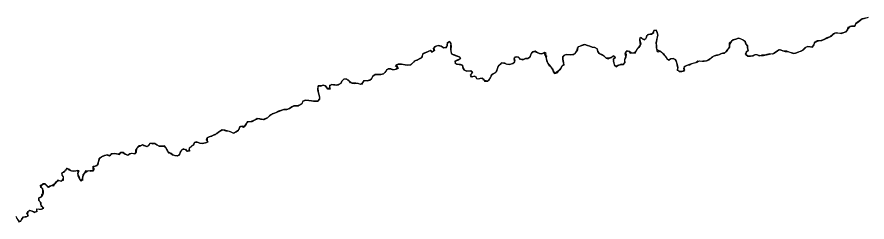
# Model space of a CAD drawing. Extents: x -74 to -34.8, y -33.8 to 5.3.
# Drawn here: x -44.144 to -43.4, y -22.22 to -22.041 of the extents above; entities that cross this region are included whole.
import ezdxf

# ---------------------------------------------------------------- set-up
doc = ezdxf.new("R2010")
doc.units = 0
doc.header["$LTSCALE"] = 2
doc.layers.add('UFEBRASIL', color=7, linetype='Continuous')

msp = doc.modelspace()

# ---------------------------------------------------------------- linework, layer by layer
at = {"layer": 'UFEBRASIL'}
for points in [[(-44.14424, -22.21674), (-44.14291, -22.2181), (-44.14223, -22.22011), (-44.14055, -22.21932), (-44.13961, -22.2172), (-44.13816, -22.21546), (-44.13606, -22.21552), (-44.13394, -22.21452), (-44.13523, -22.21285), (-44.13449, -22.21105), (-44.13273, -22.21016), (-44.13055, -22.21067), (-44.12854, -22.21172), (-44.12668, -22.2107), (-44.12652, -22.20858), (-44.12444, -22.20884), (-44.12281, -22.20888), (-44.12053, -22.20806), (-44.12207, -22.20662), (-44.12306, -22.20474), (-44.12326, -22.20271), (-44.12477, -22.20134), (-44.12471, -22.19911), (-44.12198, -22.19746), (-44.12108, -22.19572), (-44.12127, -22.1936), (-44.12126, -22.19111), (-44.12301, -22.1899), (-44.12337, -22.1879), (-44.12202, -22.18724), (-44.1196, -22.18667), (-44.11795, -22.1882), (-44.11638, -22.18963), (-44.11417, -22.18808), (-44.11182, -22.18843), (-44.11086, -22.18674), (-44.10928, -22.18475), (-44.10728, -22.18375), (-44.10498, -22.18436), (-44.10357, -22.18279), (-44.10323, -22.18053), (-44.10452, -22.17925), (-44.10448, -22.17718), (-44.1025, -22.17629), (-44.10137, -22.17458), (-44.09993, -22.17306), (-44.09817, -22.17452), (-44.09617, -22.17531), (-44.09487, -22.17556), (-44.09119, -22.17519), (-44.09043, -22.17665), (-44.09075, -22.17816), (-44.0896, -22.1807), (-44.08907, -22.18284), (-44.08776, -22.18451), (-44.08692, -22.18286), (-44.08647, -22.18101), (-44.08607, -22.17898), (-44.08468, -22.17718), (-44.08288, -22.17583), (-44.08104, -22.17496), (-44.07936, -22.17556), (-44.07711, -22.1754), (-44.07722, -22.17353), (-44.07726, -22.17142), (-44.07562, -22.17127), (-44.0739, -22.17068), (-44.07285, -22.1685), (-44.07225, -22.16659), (-44.07198, -22.16457), (-44.06997, -22.16316), (-44.06796, -22.16236), (-44.06544, -22.16144), (-44.0634, -22.16211), (-44.06165, -22.16085), (-44.05955, -22.16023), (-44.05698, -22.16051), (-44.05434, -22.16098), (-44.05318, -22.15943), (-44.05092, -22.15954), (-44.04923, -22.16092), (-44.04712, -22.1618), (-44.04533, -22.16044), (-44.04347, -22.15976), (-44.04085, -22.1605), (-44.03998, -22.15879), (-44.04, -22.15729), (-44.03804, -22.15451), (-44.03603, -22.15339), (-44.03411, -22.15234), (-44.03294, -22.15322), (-44.03046, -22.15412), (-44.02866, -22.15277), (-44.02727, -22.15124), (-44.02524, -22.15173), (-44.02324, -22.1514), (-44.02154, -22.15266), (-44.01966, -22.15391), (-44.01786, -22.15379), (-44.01544, -22.15367), (-44.01366, -22.15507), (-44.01307, -22.15665), (-44.01143, -22.1595), (-44.0097, -22.15991), (-44.00778, -22.16139), (-44.0057, -22.16186), (-44.00344, -22.16224), (-44.00148, -22.16081), (-44.00091, -22.15874), (-43.99907, -22.15665), (-43.99663, -22.15646), (-43.99522, -22.1583), (-43.99319, -22.15771), (-43.99311, -22.15512), (-43.99124, -22.15383), (-43.98959, -22.15242), (-43.98864, -22.15049), (-43.98603, -22.15038), (-43.98404, -22.15127), (-43.98197, -22.15153), (-43.9789, -22.15088), (-43.97663, -22.14988), (-43.97802, -22.1483), (-43.97761, -22.14651), (-43.97568, -22.1456), (-43.97377, -22.14506), (-43.97199, -22.14399), (-43.9692, -22.14274), (-43.96762, -22.14152), (-43.9658, -22.14034), (-43.96363, -22.13956), (-43.96114, -22.14051), (-43.95833, -22.14055), (-43.95643, -22.14158), (-43.95412, -22.14242), (-43.95211, -22.14127), (-43.95017, -22.13974), (-43.94935, -22.13768), (-43.94798, -22.13633), (-43.94584, -22.13714), (-43.94488, -22.13652), (-43.94316, -22.13384), (-43.94184, -22.13244), (-43.93904, -22.13228), (-43.9381, -22.13209), (-43.93506, -22.13033), (-43.93263, -22.12949), (-43.93097, -22.1301), (-43.92825, -22.1305), (-43.92761, -22.13034), (-43.92483, -22.12887), (-43.92176, -22.12623), (-43.9205, -22.12533), (-43.91728, -22.12428), (-43.91375, -22.12288), (-43.91041, -22.12175), (-43.9078, -22.12163), (-43.90567, -22.1209), (-43.90301, -22.11894), (-43.90082, -22.11848), (-43.8987, -22.11852), (-43.89798, -22.11844), (-43.89437, -22.11622), (-43.89363, -22.1143), (-43.89142, -22.11363), (-43.88873, -22.11387), (-43.8864, -22.11426), (-43.88451, -22.11453), (-43.88072, -22.11442), (-43.87916, -22.11268), (-43.87912, -22.11102), (-43.87987, -22.10823), (-43.88051, -22.1061), (-43.88064, -22.10452), (-43.88043, -22.10112), (-43.87819, -22.1012), (-43.8765, -22.10047), (-43.87426, -22.10084), (-43.87256, -22.10305), (-43.87035, -22.10285), (-43.87023, -22.1003), (-43.86878, -22.09992), (-43.86709, -22.10001), (-43.86403, -22.10049), (-43.86298, -22.1001), (-43.8604, -22.09838), (-43.85969, -22.09678), (-43.85766, -22.09501), (-43.85559, -22.09516), (-43.8541, -22.09582), (-43.85115, -22.09868), (-43.84875, -22.09887), (-43.8464, -22.09866), (-43.84442, -22.0994), (-43.84195, -22.09949), (-43.84105, -22.09735), (-43.83981, -22.09637), (-43.83733, -22.09661), (-43.83514, -22.09592), (-43.83368, -22.09476), (-43.8325, -22.09262), (-43.83074, -22.09102), (-43.82818, -22.09106), (-43.82551, -22.09095), (-43.82331, -22.09043), (-43.8212, -22.08844), (-43.82008, -22.08647), (-43.81785, -22.086), (-43.8156, -22.08682), (-43.81372, -22.08685), (-43.81214, -22.08657), (-43.81083, -22.08422), (-43.81275, -22.08418), (-43.81177, -22.08259), (-43.80983, -22.082), (-43.80744, -22.08211), (-43.80445, -22.08256), (-43.80208, -22.08306), (-43.79948, -22.0826), (-43.79882, -22.08196), (-43.79542, -22.07877), (-43.79419, -22.07847), (-43.79268, -22.07782), (-43.78931, -22.07564), (-43.78902, -22.073), (-43.78682, -22.07208), (-43.78483, -22.07133), (-43.78257, -22.07007), (-43.78105, -22.07146), (-43.77894, -22.07046), (-43.77954, -22.06834), (-43.77803, -22.06673), (-43.77576, -22.06586), (-43.77299, -22.06644), (-43.77043, -22.06765), (-43.76817, -22.06762), (-43.76753, -22.06562), (-43.7673, -22.06316), (-43.76509, -22.06255), (-43.76426, -22.06448), (-43.76411, -22.06666), (-43.76436, -22.0686), (-43.76434, -22.07035), (-43.76386, -22.07295), (-43.76197, -22.07388), (-43.75985, -22.07474), (-43.75693, -22.07574), (-43.75584, -22.07739), (-43.75731, -22.07808), (-43.75969, -22.07883), (-43.7609, -22.08084), (-43.75923, -22.08217), (-43.75698, -22.08244), (-43.75415, -22.08287), (-43.7539, -22.08464), (-43.75259, -22.08733), (-43.75051, -22.08809), (-43.74758, -22.08788), (-43.74533, -22.08872), (-43.74662, -22.09057), (-43.74723, -22.09285), (-43.74522, -22.09286), (-43.74292, -22.09266), (-43.74185, -22.09452), (-43.74006, -22.09502), (-43.73787, -22.09431), (-43.73574, -22.09492), (-43.7349, -22.09707), (-43.73247, -22.09679), (-43.73099, -22.0957), (-43.72949, -22.09335), (-43.72869, -22.09137), (-43.72657, -22.08995), (-43.72474, -22.08882), (-43.72383, -22.08664), (-43.72306, -22.08404), (-43.72216, -22.08282), (-43.72014, -22.08089), (-43.71817, -22.08108), (-43.7157, -22.08186), (-43.71324, -22.08224), (-43.71004, -22.08144), (-43.70851, -22.07994), (-43.70885, -22.07743), (-43.70776, -22.07574), (-43.70563, -22.07578), (-43.70372, -22.07752), (-43.70137, -22.07826), (-43.69917, -22.07723), (-43.69714, -22.07712), (-43.69534, -22.076), (-43.6944, -22.07375), (-43.69342, -22.07178), (-43.69132, -22.07086), (-43.689, -22.0718), (-43.68695, -22.07278), (-43.68465, -22.07312), (-43.68296, -22.07218), (-43.68205, -22.07377), (-43.6806, -22.07479), (-43.68094, -22.07639), (-43.68055, -22.07877), (-43.67991, -22.081), (-43.67695, -22.08446), (-43.67548, -22.0859), (-43.6749, -22.0879), (-43.67333, -22.09026), (-43.6714, -22.08975), (-43.66829, -22.08578), (-43.66735, -22.08385), (-43.6654, -22.08214), (-43.66604, -22.07974), (-43.66638, -22.07765), (-43.66633, -22.07535), (-43.66456, -22.07398), (-43.66249, -22.07346), (-43.65942, -22.074), (-43.65697, -22.07362), (-43.6554, -22.07227), (-43.6541, -22.07042), (-43.6535, -22.06812), (-43.65237, -22.06654), (-43.65158, -22.06638), (-43.6473, -22.06497), (-43.64479, -22.06559), (-43.64268, -22.06627), (-43.64068, -22.06721), (-43.6384, -22.06755), (-43.63639, -22.06868), (-43.63583, -22.07102), (-43.63473, -22.07281), (-43.63236, -22.07391), (-43.63012, -22.07493), (-43.62847, -22.07678), (-43.62682, -22.07737), (-43.62407, -22.07621), (-43.6223, -22.07485), (-43.62032, -22.07583), (-43.62183, -22.07716), (-43.62236, -22.07924), (-43.6213, -22.08297), (-43.61961, -22.08428), (-43.6183, -22.08303), (-43.6163, -22.08269), (-43.61327, -22.08234), (-43.61219, -22.08071), (-43.6122, -22.07796), (-43.61116, -22.07538), (-43.61182, -22.07288), (-43.61116, -22.07131), (-43.60883, -22.07032), (-43.60765, -22.07235), (-43.60527, -22.07227), (-43.60301, -22.07232), (-43.6024, -22.07066), (-43.6012, -22.06869), (-43.59961, -22.06698), (-43.59841, -22.06505), (-43.59871, -22.06317), (-43.59896, -22.06112), (-43.59871, -22.05867), (-43.59699, -22.05974), (-43.59492, -22.06064), (-43.59348, -22.05937), (-43.59287, -22.05704), (-43.59111, -22.05569), (-43.5888, -22.05567), (-43.58694, -22.05437), (-43.58663, -22.05225), (-43.5847, -22.05242), (-43.58387, -22.05445), (-43.58343, -22.0566), (-43.58383, -22.05854), (-43.58466, -22.06409), (-43.5844, -22.06608), (-43.58436, -22.06858), (-43.58414, -22.07042), (-43.58309, -22.0712), (-43.58095, -22.07074), (-43.57667, -22.07532), (-43.57545, -22.07704), (-43.57366, -22.07844), (-43.57199, -22.07724), (-43.56994, -22.07715), (-43.56811, -22.07787), (-43.56722, -22.07954), (-43.5665, -22.08247), (-43.56582, -22.08467), (-43.56609, -22.08699), (-43.56454, -22.08861), (-43.56237, -22.08849), (-43.5601, -22.08779), (-43.56066, -22.08585), (-43.55961, -22.08381), (-43.55732, -22.08287), (-43.55536, -22.08268), (-43.5534, -22.08152), (-43.5511, -22.08091), (-43.54882, -22.08021), (-43.54696, -22.07925), (-43.54486, -22.07956), (-43.54282, -22.07942), (-43.54067, -22.07909), (-43.53844, -22.07824), (-43.53716, -22.077), (-43.53514, -22.07538), (-43.53361, -22.07485), (-43.53097, -22.07423), (-43.52926, -22.07367), (-43.52714, -22.07231), (-43.52513, -22.07257), (-43.52344, -22.07109), (-43.52235, -22.0694), (-43.52085, -22.0677), (-43.52068, -22.06592), (-43.52048, -22.06352), (-43.51899, -22.06181), (-43.51731, -22.06075), (-43.51495, -22.06033), (-43.51281, -22.05928), (-43.51115, -22.05965), (-43.50869, -22.06091), (-43.50693, -22.06201), (-43.50622, -22.06433), (-43.50484, -22.0661), (-43.50478, -22.06808), (-43.50441, -22.07012), (-43.50604, -22.07146), (-43.50634, -22.07365), (-43.5045, -22.07501), (-43.50235, -22.07498), (-43.5, -22.0748), (-43.49794, -22.0737), (-43.49652, -22.07376), (-43.49299, -22.0744), (-43.49099, -22.07434), (-43.48982, -22.07423), (-43.48668, -22.07348), (-43.48444, -22.07296), (-43.48205, -22.07286), (-43.48069, -22.07182), (-43.47851, -22.07052), (-43.47616, -22.06921), (-43.47408, -22.07034), (-43.47194, -22.0709), (-43.4697, -22.07109), (-43.46773, -22.07163), (-43.46504, -22.07272), (-43.46282, -22.07247), (-43.46056, -22.07168), (-43.45985, -22.07123), (-43.45598, -22.06963), (-43.45323, -22.06687), (-43.45107, -22.06652), (-43.44825, -22.06709), (-43.44687, -22.06513), (-43.44605, -22.06301), (-43.44487, -22.06258), (-43.44225, -22.06147), (-43.4398, -22.06132), (-43.4373, -22.06013), (-43.43386, -22.05871), (-43.43151, -22.05743), (-43.42817, -22.05475), (-43.42569, -22.05477), (-43.42277, -22.05522), (-43.42052, -22.0543), (-43.41844, -22.0538), (-43.4171, -22.05111), (-43.41673, -22.0498), (-43.41379, -22.04883), (-43.41099, -22.04896), (-43.40999, -22.04657), (-43.40868, -22.04565), (-43.40469, -22.04239), (-43.4027, -22.04221), (-43.39894, -22.0408)], [(-43.40028, -22.04159), (-43.40469, -22.04239), (-43.40572, -22.04313), (-43.40999, -22.04657), (-43.41099, -22.04896), (-43.41379, -22.04883), (-43.41522, -22.04897), (-43.4171, -22.05111), (-43.41757, -22.05304), (-43.4193, -22.05419), (-43.4214, -22.05453), (-43.42395, -22.05514), (-43.42719, -22.05462), (-43.4298, -22.05555), (-43.4328, -22.0582), (-43.43537, -22.05912), (-43.43854, -22.06078), (-43.44141, -22.06153), (-43.44378, -22.06173), (-43.44644, -22.06323), (-43.44687, -22.06513), (-43.44825, -22.06709), (-43.44997, -22.06686), (-43.45203, -22.06656), (-43.45475, -22.06764), (-43.4575, -22.07065), (-43.46056, -22.07168), (-43.46368, -22.07265), (-43.46626, -22.07205), (-43.46831, -22.07159), (-43.47057, -22.07079), (-43.47307, -22.07065), (-43.47408, -22.07034), (-43.47714, -22.0696), (-43.47851, -22.07052), (-43.48116, -22.07223), (-43.48321, -22.07327), (-43.48541, -22.07315), (-43.48782, -22.07361), (-43.48982, -22.07423), (-43.49227, -22.07417), (-43.49433, -22.07493), (-43.49652, -22.07376), (-43.49856, -22.07396), (-43.50049, -22.07473), (-43.50235, -22.07498), (-43.5045, -22.07501), (-43.50671, -22.07327), (-43.50582, -22.07141), (-43.50441, -22.07012), (-43.50496, -22.06785), (-43.50484, -22.0661), (-43.50622, -22.06433), (-43.50689, -22.06252), (-43.50853, -22.06097), (-43.51035, -22.06012), (-43.51281, -22.05928), (-43.51495, -22.06033), (-43.51731, -22.06075), (-43.51899, -22.06181), (-43.52054, -22.06494), (-43.52057, -22.0671), (-43.5218, -22.06858), (-43.52283, -22.07085), (-43.52459, -22.07215), (-43.52646, -22.07255), (-43.52816, -22.07302), (-43.52987, -22.07391), (-43.53191, -22.07417), (-43.53361, -22.07485), (-43.53613, -22.07585), (-43.53759, -22.07745), (-43.53972, -22.07871), (-43.54175, -22.0794), (-43.54405, -22.0793), (-43.54618, -22.07969), (-43.54845, -22.0793), (-43.54995, -22.08097), (-43.55188, -22.08107), (-43.5539, -22.08177), (-43.55649, -22.08274), (-43.55841, -22.08346), (-43.56047, -22.08497), (-43.56011, -22.08721), (-43.56167, -22.08848), (-43.56387, -22.08859), (-43.56605, -22.08748), (-43.56582, -22.08503), (-43.56634, -22.08299), (-43.56673, -22.08068), (-43.56811, -22.07787), (-43.56994, -22.07715), (-43.57243, -22.07767), (-43.57466, -22.07818), (-43.5757, -22.0762), (-43.57721, -22.07449), (-43.57764, -22.07371), (-43.5817, -22.07063), (-43.58401, -22.06956), (-43.58438, -22.06766), (-43.5844, -22.06608), (-43.58464, -22.06288), (-43.58453, -22.06211), (-43.58343, -22.0566), (-43.58387, -22.05445), (-43.5847, -22.05242), (-43.58669, -22.0526), (-43.58794, -22.05513), (-43.5901, -22.0558), (-43.59231, -22.05626), (-43.59329, -22.05828), (-43.59418, -22.06018), (-43.59615, -22.06038), (-43.59785, -22.05882), (-43.59939, -22.0599), (-43.59881, -22.06208), (-43.59825, -22.06418), (-43.59919, -22.06617), (-43.59992, -22.06749), (-43.60167, -22.06932), (-43.60273, -22.07135), (-43.60444, -22.07251), (-43.60618, -22.07239), (-43.60843, -22.07098), (-43.61033, -22.07044), (-43.61184, -22.07213), (-43.6111, -22.07373), (-43.61143, -22.07597), (-43.6124, -22.07862), (-43.61219, -22.08071), (-43.61363, -22.08232), (-43.61513, -22.08202), (-43.61749, -22.08293), (-43.61961, -22.08428), (-43.6213, -22.08297), (-43.62163, -22.08112), (-43.6222, -22.07734), (-43.62032, -22.07623), (-43.62185, -22.07475), (-43.62382, -22.07597), (-43.62585, -22.07695), (-43.62847, -22.07678), (-43.63012, -22.07493), (-43.63269, -22.07359), (-43.63473, -22.07281), (-43.63583, -22.07102), (-43.63639, -22.06868), (-43.6384, -22.06755), (-43.64068, -22.06721), (-43.64268, -22.06627), (-43.64479, -22.06559), (-43.6473, -22.06497), (-43.64852, -22.06523), (-43.65324, -22.06705), (-43.65372, -22.06938), (-43.65471, -22.07136), (-43.6562, -22.07312), (-43.65833, -22.07398), (-43.66032, -22.07375), (-43.66321, -22.0735), (-43.66561, -22.07446), (-43.66648, -22.07631), (-43.66638, -22.07765), (-43.66598, -22.08067), (-43.6654, -22.08299), (-43.66735, -22.08385), (-43.66829, -22.08578), (-43.669, -22.087), (-43.67333, -22.09026), (-43.67449, -22.08877), (-43.67537, -22.08646), (-43.67655, -22.08459), (-43.67846, -22.08339), (-43.68056, -22.07917), (-43.68079, -22.07703), (-43.68166, -22.07455), (-43.68096, -22.07285), (-43.68251, -22.07193), (-43.68465, -22.07312), (-43.68695, -22.07278), (-43.689, -22.0718), (-43.69066, -22.07079), (-43.69294, -22.07138), (-43.69427, -22.07329), (-43.69504, -22.07562), (-43.69677, -22.07706), (-43.69899, -22.07712), (-43.7008, -22.07809), (-43.70334, -22.07793), (-43.70501, -22.0761), (-43.70732, -22.07571), (-43.70911, -22.07692), (-43.70848, -22.07922), (-43.70965, -22.08122), (-43.71193, -22.08203), (-43.7152, -22.08233), (-43.71723, -22.08129), (-43.72014, -22.08089), (-43.72122, -22.08223), (-43.72306, -22.08404), (-43.72353, -22.08557), (-43.7244, -22.08841), (-43.72602, -22.08979), (-43.72825, -22.09071), (-43.72927, -22.09276), (-43.7303, -22.09472), (-43.73247, -22.09679), (-43.7357, -22.09597), (-43.73668, -22.09443), (-43.73883, -22.09459), (-43.7415, -22.09518), (-43.74224, -22.09338), (-43.74388, -22.09261), (-43.74593, -22.09331), (-43.74717, -22.09165), (-43.74578, -22.09003), (-43.74615, -22.08808), (-43.74758, -22.08788), (-43.75051, -22.08809), (-43.75259, -22.08733), (-43.75355, -22.08577), (-43.75415, -22.08287), (-43.75607, -22.08236), (-43.75833, -22.08244), (-43.76044, -22.08142), (-43.76053, -22.07906), (-43.75826, -22.07862), (-43.75586, -22.0769), (-43.75743, -22.07573), (-43.75852, -22.07509), (-43.76156, -22.07388), (-43.76367, -22.07336), (-43.76425, -22.07116), (-43.76436, -22.0686), (-43.76434, -22.06607), (-43.76423, -22.0639), (-43.76571, -22.06218), (-43.76741, -22.06347), (-43.76753, -22.06562), (-43.76908, -22.06763), (-43.77103, -22.0676), (-43.77299, -22.06644), (-43.77484, -22.06573), (-43.77733, -22.06639), (-43.77942, -22.06802), (-43.77882, -22.0701), (-43.78058, -22.07135), (-43.78225, -22.07014), (-43.78416, -22.07086), (-43.78618, -22.07191), (-43.78867, -22.07277), (-43.78944, -22.07491), (-43.79042, -22.07673), (-43.79419, -22.07847), (-43.7964, -22.07934), (-43.79689, -22.08001), (-43.80007, -22.08281), (-43.80208, -22.08306), (-43.80445, -22.08256), (-43.80744, -22.08211), (-43.81047, -22.08208), (-43.81255, -22.08293), (-43.81176, -22.08423), (-43.81044, -22.08578), (-43.81253, -22.08666), (-43.81479, -22.08712), (-43.81677, -22.08622), (-43.81906, -22.086), (-43.82076, -22.08742), (-43.822, -22.08941), (-43.82331, -22.09043), (-43.82551, -22.09095), (-43.82818, -22.09106), (-43.83074, -22.09102), (-43.8325, -22.09262), (-43.83368, -22.09476), (-43.83514, -22.09592), (-43.83826, -22.09668), (-43.84081, -22.09662), (-43.84126, -22.09847), (-43.84344, -22.09971), (-43.84556, -22.09885), (-43.84761, -22.09881), (-43.85001, -22.0987), (-43.85205, -22.09825), (-43.85266, -22.09765), (-43.85559, -22.09516), (-43.85797, -22.09505), (-43.85969, -22.09678), (-43.8607, -22.09891), (-43.86176, -22.09955), (-43.86447, -22.10047), (-43.86591, -22.10025), (-43.86878, -22.09992), (-43.87064, -22.10149), (-43.87008, -22.10381), (-43.87199, -22.10378), (-43.87379, -22.10151), (-43.87581, -22.10037), (-43.87832, -22.10113), (-43.88043, -22.10112), (-43.88068, -22.10307), (-43.88051, -22.1061), (-43.87987, -22.10823), (-43.87965, -22.10974), (-43.87916, -22.11268), (-43.88072, -22.11442), (-43.88227, -22.11447), (-43.8864, -22.11426), (-43.88873, -22.11387), (-43.89142, -22.11363), (-43.89395, -22.11446), (-43.89466, -22.11664), (-43.89586, -22.11754), (-43.8987, -22.11852), (-43.90189, -22.11849), (-43.90359, -22.11941), (-43.90567, -22.1209), (-43.9078, -22.12163), (-43.91041, -22.12175), (-43.91132, -22.12191), (-43.91527, -22.1233), (-43.91851, -22.12484), (-43.92176, -22.12623), (-43.92297, -22.12727), (-43.92483, -22.12887), (-43.92868, -22.13057), (-43.93161, -22.12988), (-43.93382, -22.12966), (-43.93506, -22.13033), (-43.93904, -22.13228), (-43.9426, -22.13249), (-43.94336, -22.13454), (-43.94488, -22.13652), (-43.94708, -22.13624), (-43.9493, -22.13689), (-43.94961, -22.13887), (-43.95093, -22.14044), (-43.95297, -22.14195), (-43.95483, -22.14237), (-43.95702, -22.14122), (-43.95928, -22.14052), (-43.96199, -22.13991), (-43.96457, -22.13937), (-43.9658, -22.14034), (-43.96762, -22.14152), (-43.9692, -22.14274), (-43.97069, -22.14373), (-43.97325, -22.14484), (-43.97568, -22.1456), (-43.97761, -22.14651), (-43.9777, -22.14833), (-43.97731, -22.15034), (-43.9789, -22.15088), (-43.98197, -22.15153), (-43.98404, -22.15127), (-43.98683, -22.14992), (-43.98864, -22.15049), (-43.98958, -22.15298), (-43.99161, -22.15394), (-43.99331, -22.15582), (-43.99308, -22.15822), (-43.9947, -22.15857), (-43.99643, -22.15689), (-43.99851, -22.15623), (-44.00041, -22.15798), (-44.00136, -22.16014), (-44.00256, -22.16182), (-44.00543, -22.16225), (-44.00749, -22.16138), (-44.0091, -22.16011), (-44.01153, -22.15916), (-44.01209, -22.15775), (-44.01366, -22.15507), (-44.0149, -22.15363), (-44.0172, -22.15369), (-44.01966, -22.15391), (-44.02154, -22.15266), (-44.02324, -22.1514), (-44.0256, -22.15143), (-44.02761, -22.15145), (-44.02881, -22.15337), (-44.03046, -22.15412), (-44.03325, -22.1529), (-44.03508, -22.15323), (-44.03732, -22.15352), (-44.03847, -22.15502), (-44.03953, -22.1558), (-44.03974, -22.15904), (-44.04085, -22.1605), (-44.04259, -22.16027), (-44.04533, -22.16044), (-44.04712, -22.1618), (-44.04923, -22.16092), (-44.0512, -22.15945), (-44.05318, -22.15943), (-44.05498, -22.16079), (-44.05698, -22.16051), (-44.05886, -22.16032), (-44.06143, -22.16059), (-44.06282, -22.16218), (-44.06473, -22.16138), (-44.06735, -22.16202), (-44.06946, -22.16281), (-44.07152, -22.16411), (-44.07228, -22.1662), (-44.07294, -22.16812), (-44.07324, -22.1702), (-44.07562, -22.17127), (-44.07761, -22.17248), (-44.07648, -22.17382), (-44.07769, -22.1753), (-44.07993, -22.1753), (-44.08188, -22.17559), (-44.08405, -22.17544), (-44.08488, -22.17742), (-44.08607, -22.17936), (-44.08675, -22.18169), (-44.08674, -22.18383), (-44.08866, -22.18365), (-44.08918, -22.18222), (-44.09057, -22.17967), (-44.0907, -22.17746), (-44.08965, -22.17545), (-44.09119, -22.17519), (-44.0928, -22.17555), (-44.09676, -22.17523), (-44.09865, -22.17404), (-44.10064, -22.1733), (-44.10141, -22.1754), (-44.10285, -22.17635), (-44.10494, -22.17737), (-44.10452, -22.17925), (-44.10347, -22.181), (-44.10363, -22.18379), (-44.10582, -22.18434), (-44.10823, -22.18354), (-44.10945, -22.18506), (-44.11086, -22.18674), (-44.11311, -22.18807), (-44.11512, -22.18871), (-44.117, -22.18984), (-44.11795, -22.1882), (-44.11938, -22.18684), (-44.12144, -22.18671), (-44.12315, -22.18888), (-44.12211, -22.19042), (-44.1211, -22.19242), (-44.12117, -22.19509), (-44.12252, -22.19635), (-44.12287, -22.19826), (-44.12518, -22.19947), (-44.12462, -22.2016), (-44.12318, -22.20318), (-44.12306, -22.20564), (-44.12139, -22.20728), (-44.12208, -22.20905), (-44.12477, -22.20875), (-44.1269, -22.20921), (-44.1267, -22.2113), (-44.12874, -22.21156), (-44.13055, -22.21067), (-44.13273, -22.21016), (-44.1346, -22.21128), (-44.13474, -22.21314), (-44.13473, -22.21533), (-44.13676, -22.21547), (-44.13884, -22.2162), (-44.14009, -22.21796), (-44.14126, -22.22007), (-44.14269, -22.21912), (-44.14391, -22.21716), (-44.14481, -22.21525)]]:
    msp.add_lwpolyline(points, dxfattribs=at)

doc.saveas('drawing.dxf')
